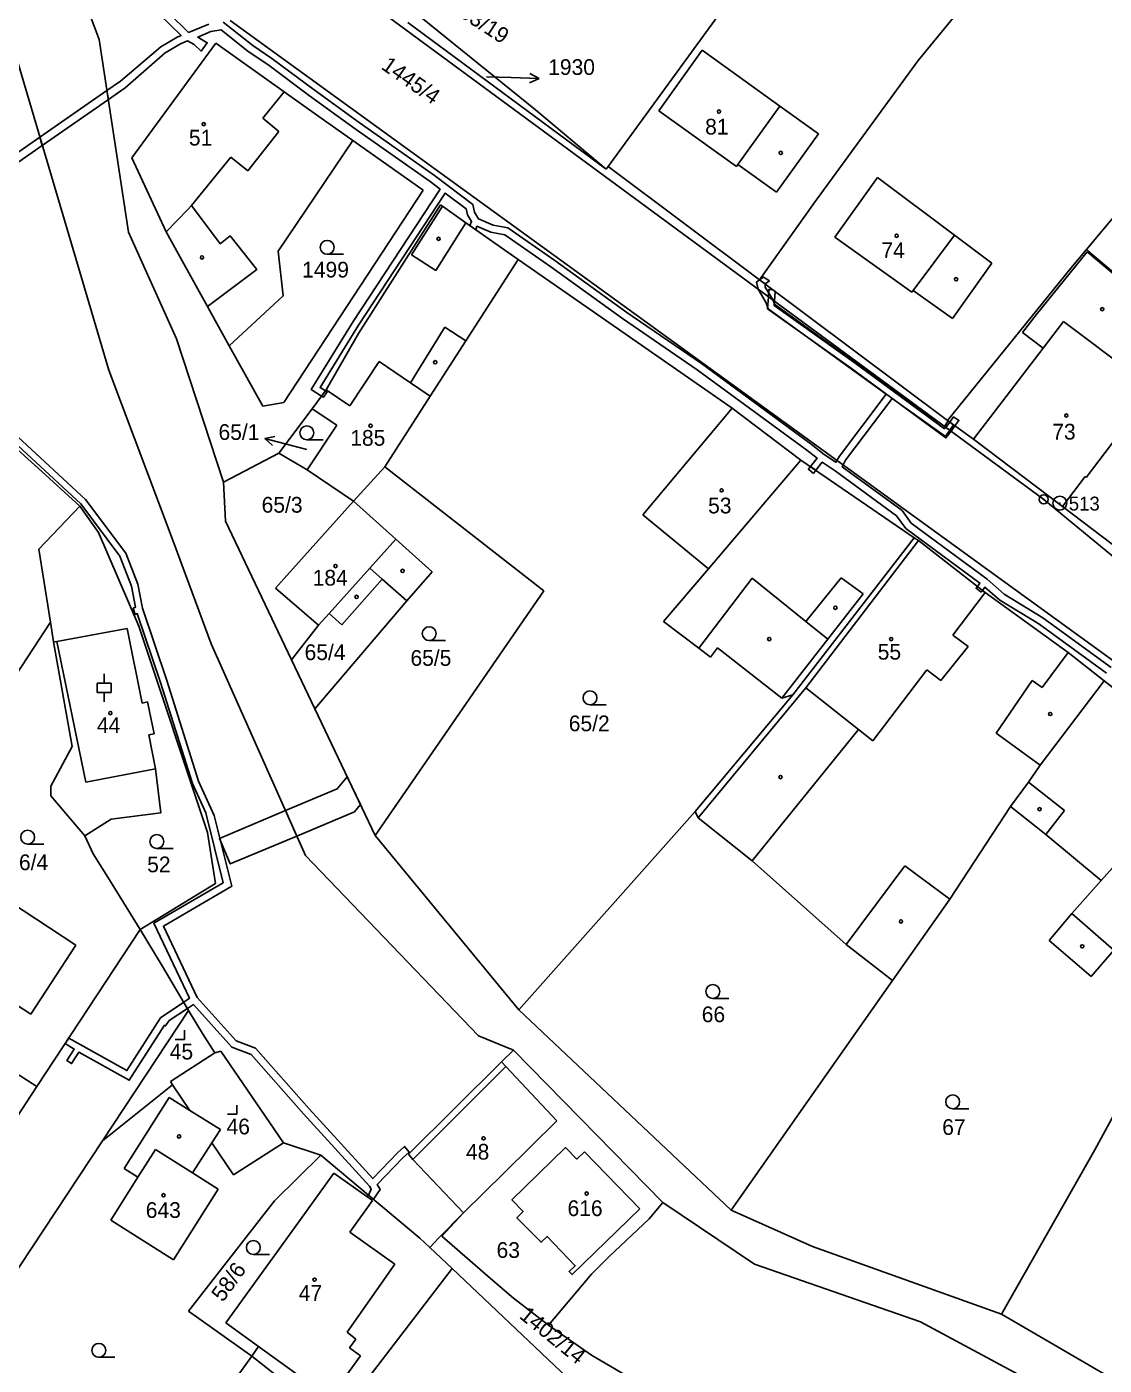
# Model space of a CAD drawing. Extents: x -820725 to -814908, y -1038210 to -1035296.
# Drawn here: x -817487.1 to -817370.6, y -1037267.3 to -1037122.6 of the extents above; entities that cross this region are included whole.
import ezdxf
from ezdxf.enums import TextEntityAlignment as Align

# ---------------------------------------------------------------- set-up
doc = ezdxf.new("R2010")
doc.units = 0
doc.header["$MEASUREMENT"] = 0
doc.linetypes.add('0_051C', pattern=[0])
for name, color, linetype in [('101', 1, 'CONTINUOUS'), ('1016', 1, 'CONTINUOUS'), ('1029', 1, 'CONTINUOUS'), ('105', 1, 'CONTINUOUS'), ('18', 1, 'CONTINUOUS'), ('21800', 1, 'CONTINUOUS'), ('21900', 1, 'CONTINUOUS'), ('23700', 1, 'CONTINUOUS'), ('304', 1, 'CONTINUOUS'), ('318', 1, 'CONTINUOUS'), ('319', 1, 'CONTINUOUS'), ('402', 1, 'CONTINUOUS'), ('404', 1, 'CONTINUOUS')]:
    doc.layers.add(name, color=color, linetype=linetype)

# ---------------------------------------------------------------- blocks, each defined once
blk = doc.blocks.new('4_02$0')
at = {"layer": '404', "color": 255, "linetype": 'Continuous'}
blk.add_circle((-0.01, 0), 0.175, dxfattribs=at)
blk = doc.blocks.new('1029$1')
at = {"layer": '1029', "color": 6, "linetype": 'Continuous'}
for p, q in [((0, 3), (-0.5, 2)), ((0, 0), (0, 3)), ((0, 3), (0.5, 2))]:
    blk.add_line(p, q, dxfattribs=at)
blk = doc.blocks.new('3_04$3')
at = {"layer": '304', "color": 255, "linetype": 'Continuous'}
blk.add_line((0.01, 0), (1.76, 0), dxfattribs=at)
blk.add_circle((0.01, 0.75), 0.75, dxfattribs=at)
blk = doc.blocks.new('3_19$11')
at = {"layer": '319', "color": 255, "linetype": 'Continuous'}
for p, q in [((-1, 0), (0, 0)), ((0, 0), (0, 1))]:
    blk.add_line(p, q, dxfattribs=at)
blk = doc.blocks.new('1_01$12')
at = {"layer": '101', "color": 3, "linetype": 'Continuous'}
for radius in [0.75, 0.03]:
    blk.add_circle((0, 0), radius, dxfattribs=at)
blk = doc.blocks.new('3_18$14')
at = {"layer": '318', "color": 255, "linetype": 'Continuous'}
for p, q in [((0, 2), (0, 3)), ((-0.75, 2), (0.75, 2)), ((-0.75, 1), (-0.75, 2)), ((0.75, 1), (0.75, 2)), ((-0.75, 1), (0.75, 1)), ((0, 0), (0, 1))]:
    blk.add_line(p, q, dxfattribs=at)
blk = doc.blocks.new('1_05$13')
at = {"layer": '105', "color": 3, "linetype": 'Continuous'}
for radius in [0.5, 0.0303]:
    blk.add_circle((0, 0), radius, dxfattribs=at)

msp = doc.modelspace()

# ---------------------------------------------------------------- linework, layer by layer
at = {"layer": '1029', "color": 255, "linetype": 'Continuous'}
for p, q in [((-817437.41, -1037128.03), (-817434.72, -1037128.13)), ((-817456.83, -1037168.33), (-817458.46, -1037167.9))]:
    msp.add_line(p, q, dxfattribs=at)
at = {"layer": '21800', "color": 255, "linetype": 'Continuous'}
for p, q in [((-817418.78, -1037131.71), (-817414.11, -1037125.18)), ((-817414.11, -1037125.18), (-817405.7, -1037131.2)), ((-817461.59, -1037132.51), (-817459.27, -1037129.68)), ((-817418.78, -1037131.71), (-817410.38, -1037137.73)), ((-817410.23, -1037137.52), (-817405.7, -1037131.2)), ((-817405.7, -1037131.2), (-817401.52, -1037134.19)), ((-817459.83, -1037133.95), (-817461.59, -1037132.51)), ((-817463.21, -1037138.19), (-817459.83, -1037133.95)), ((-817401.52, -1037134.19), (-817406.05, -1037140.52)), ((-817469.27, -1037141.96), (-817465.02, -1037136.71)), ((-817465.02, -1037136.71), (-817463.21, -1037138.19)), ((-817410.38, -1037137.73), (-817410.23, -1037137.52)), ((-817410.23, -1037137.52), (-817406.05, -1037140.52)), ((-817399.77, -1037145.37), (-817395.15, -1037138.92)), ((-817395.15, -1037138.92), (-817386.83, -1037145.15)), ((-817442.16, -1037142.02), (-817445.51, -1037147.29)), ((-817442.86, -1037148.97), (-817439.62, -1037143.82)), ((-817399.77, -1037145.37), (-817391.45, -1037151.33)), ((-817391.3, -1037151.12), (-817386.83, -1037145.15)), ((-817386.83, -1037145.15), (-817382.79, -1037148.17)), ((-817445.51, -1037147.29), (-817442.86, -1037148.97)), ((-817378.01, -1037153.77), (-817372.5, -1037146.97)), ((-817372.57, -1037146.7), (-817372.41, -1037146.86)), ((-817372.5, -1037146.97), (-817364.31, -1037153.84)), ((-817372.41, -1037146.86), (-817368.53, -1037150.11)), ((-817387.06, -1037154.16), (-817382.79, -1037148.17)), ((-817391.45, -1037151.33), (-817391.3, -1037151.12)), ((-817391.3, -1037151.12), (-817387.06, -1037154.16)), ((-817379.48, -1037155.68), (-817378.01, -1037153.77)), ((-817377.25, -1037157.36), (-817375.03, -1037154.47)), ((-817375.03, -1037154.47), (-817367.29, -1037160.33)), ((-817444.65, -1037159.53), (-817441.9, -1037155.1)), ((-817441.9, -1037155.1), (-817439.63, -1037156.56)), ((-817377.25, -1037157.36), (-817379.48, -1037155.68)), ((-817384.79, -1037167.18), (-817377.25, -1037157.36)), ((-817452.18, -1037163.58), (-817449.01, -1037158.79)), ((-817445.62, -1037161.1), (-817449.01, -1037158.79)), ((-817445.62, -1037161.1), (-817444.65, -1037159.53)), ((-817452.18, -1037163.58), (-817454.74, -1037161.88)), ((-817443.49, -1037162.56), (-817445.62, -1037161.1)), ((-817367.8, -1037165.04), (-817372.58, -1037171.35)), ((-817413.42, -1037181.21), (-817403.42, -1037169.45)), ((-817372.7, -1037171.25), (-817375.15, -1037174.49)), ((-817372.58, -1037171.35), (-817372.7, -1037171.25)), ((-817447.2, -1037178.02), (-817450.01, -1037181.14)), ((-817402.9, -1037194.06), (-817390.71, -1037178.14)), ((-817450.01, -1037181.14), (-817454.42, -1037186.02)), ((-817448.67, -1037182.32), (-817450.01, -1037181.14)), ((-817414.44, -1037189.8), (-817408.69, -1037182.22)), ((-817402.88, -1037186.9), (-817408.69, -1037182.22)), ((-817399.08, -1037182.19), (-817402.88, -1037186.9)), ((-817396.68, -1037183.92), (-817399.08, -1037182.19)), ((-817386.99, -1037188.37), (-817383.5, -1037183.78)), ((-817400.51, -1037188.81), (-817396.68, -1037183.92)), ((-817400.51, -1037188.81), (-817402.88, -1037186.9)), ((-817483.82, -1037189.07), (-817480.7, -1037204.25)), ((-817405.5, -1037195.18), (-817400.51, -1037188.81)), ((-817388.29, -1037193.28), (-817385.36, -1037189.6)), ((-817385.36, -1037189.6), (-817386.99, -1037188.37)), ((-817377.35, -1037194.02), (-817374.54, -1037190.24)), ((-817395.66, -1037199.78), (-817389.83, -1037192.11)), ((-817389.83, -1037192.11), (-817388.29, -1037193.28)), ((-817382.31, -1037198.97), (-817378.43, -1037193.28)), ((-817378.43, -1037193.28), (-817377.35, -1037194.02)), ((-817414.51, -1037208.11), (-817402.9, -1037194.06)), ((-817402.9, -1037194.06), (-817397.21, -1037198.56)), ((-817408.7, -1037212.76), (-817397.21, -1037198.56)), ((-817397.21, -1037198.56), (-817395.66, -1037199.78)), ((-817377.56, -1037202.42), (-817382.31, -1037198.97)), ((-817480.7, -1037204.25), (-817473.16, -1037202.81)), ((-817378.82, -1037204.27), (-817374.93, -1037207.34)), ((-817374.93, -1037207.34), (-817376.97, -1037209.92)), ((-817370.97, -1037214.9), (-817367.78, -1037211.32)), ((-817392.2, -1037213.29), (-817398.52, -1037221.79)), ((-817387.32, -1037216.9), (-817392.2, -1037213.29)), ((-817369.59, -1037222.4), (-817374.15, -1037218.47)), ((-817445.36, -1037245.04), (-817435.32, -1037234.99)), ((-817475.07, -1037246.93), (-817473.18, -1037243.96)), ((-817473.18, -1037243.96), (-817469.19, -1037246.49)), ((-817449.73, -1037249.46), (-817452.16, -1037252.9)), ((-817450.33, -1037249.03), (-817449.73, -1037249.46)), ((-817452.16, -1037252.9), (-817447.3, -1037256.36)), ((-817447.3, -1037256.36), (-817452.47, -1037263.68)), ((-817452.47, -1037263.68), (-817451.51, -1037264.45)), ((-817451.51, -1037264.45), (-817452.2, -1037265.39)), ((-817454.32, -1037270.78), (-817462.04, -1037265.23)), ((-817451.01, -1037266.26), (-817454.32, -1037270.78)), ((-817452.2, -1037265.39), (-817451.01, -1037266.26))]:
    msp.add_line(p, q, dxfattribs=at)
for points in [[(-817472.02, -1037144.81), (-817469.63, -1037142.34), (-817469.27, -1037141.96)], [(-817469.27, -1037141.96), (-817466.18, -1037146.08), (-817465.11, -1037145.23), (-817462.24, -1037148.86), (-817467.55, -1037152.87)]]:
    msp.add_lwpolyline(points, dxfattribs=at)
at = {"layer": '21900', "color": 3, "linetype": 'Continuous'}
for p, q in [((-817424.26, -1037137.75), (-817399.95, -1037104.38)), ((-817479.26, -1037124.01), (-817485.82, -1037106.28)), ((-817478.21, -1037159.73), (-817492.3, -1037112.24)), ((-817385.59, -1037120.02), (-817390.76, -1037126.28)), ((-817377.19, -1037173.7), (-817448.71, -1037121.07)), ((-817465.09, -1037121.95), (-817365.98, -1037193.84)), ((-817445.89, -1037122.19), (-817424.47, -1037138.04)), ((-817479.26, -1037124.01), (-817476.09, -1037144.82)), ((-817466.65, -1037124.39), (-817475.72, -1037136.81)), ((-817459.27, -1037129.68), (-817466.65, -1037124.39)), ((-817390.76, -1037126.28), (-817401.96, -1037141.62)), ((-817455.51, -1037132.33), (-817459.27, -1037129.68)), ((-817451.83, -1037134.93), (-817455.51, -1037132.33)), ((-817451.83, -1037134.93), (-817459.91, -1037146.87)), ((-817444.24, -1037140.29), (-817451.83, -1037134.93)), ((-817475.72, -1037136.81), (-817472.02, -1037144.81)), ((-817424.47, -1037138.04), (-817424.26, -1037137.75)), ((-817424.26, -1037137.75), (-817407.89, -1037149.99)), ((-817459.31, -1037163.24), (-817444.24, -1037140.29)), ((-817451.24, -1037155.79), (-817442.39, -1037141.86)), ((-817442.16, -1037142.02), (-817442.39, -1037141.86)), ((-817401.96, -1037141.62), (-817407.89, -1037149.99)), ((-817439.62, -1037143.82), (-817442.16, -1037142.02)), ((-817372.57, -1037146.7), (-817369.08, -1037142.52)), ((-817433.98, -1037147.79), (-817439.62, -1037143.82)), ((-817470.92, -1037156.37), (-817476.09, -1037144.82)), ((-817472.02, -1037144.81), (-817470.11, -1037148.25)), ((-817459.91, -1037146.87), (-817459.36, -1037151.72)), ((-817374.25, -1037148.71), (-817372.57, -1037146.7)), ((-817470.11, -1037148.25), (-817467.55, -1037152.87)), ((-817433.98, -1037147.79), (-817439.63, -1037156.56)), ((-817433.98, -1037147.79), (-817410.84, -1037163.84)), ((-817387.59, -1037165.17), (-817374.25, -1037148.71)), ((-817407.89, -1037149.99), (-817387.59, -1037165.17)), ((-817459.36, -1037151.72), (-817465.2, -1037157.1)), ((-817467.55, -1037152.87), (-817467.11, -1037153.65)), ((-817467.11, -1037153.65), (-817465.2, -1037157.1)), ((-817470.92, -1037156.37), (-817465.84, -1037171.83)), ((-817454.74, -1037161.88), (-817451.24, -1037155.79)), ((-817465.2, -1037157.1), (-817461.58, -1037163.63)), ((-817443.49, -1037162.56), (-817439.63, -1037156.56)), ((-817471.26, -1037178.22), (-817478.21, -1037159.73)), ((-817456.25, -1037163.93), (-817454.74, -1037161.88)), ((-817461.58, -1037163.63), (-817459.31, -1037163.24)), ((-817443.49, -1037162.56), (-817448.4, -1037170.19)), ((-817492.57, -1037164.3), (-817485.84, -1037170.33)), ((-817459.83, -1037168.7), (-817456.25, -1037163.93)), ((-817453.58, -1037165.7), (-817456.25, -1037163.93)), ((-817410.84, -1037163.84), (-817420.51, -1037175.38)), ((-817403.42, -1037169.45), (-817410.84, -1037163.84)), ((-817456.78, -1037170.52), (-817453.58, -1037165.7)), ((-817387.59, -1037165.17), (-817384.79, -1037167.18)), ((-817384.79, -1037167.18), (-817375.15, -1037174.49)), ((-817459.83, -1037168.7), (-817465.84, -1037171.83)), ((-817459.83, -1037168.7), (-817456.78, -1037170.52)), ((-817485.84, -1037170.33), (-817481.35, -1037174.44)), ((-817456.78, -1037170.52), (-817451.79, -1037173.88)), ((-817448.4, -1037170.19), (-817451.79, -1037173.88)), ((-817431.22, -1037183.57), (-817448.4, -1037170.19)), ((-817391.17, -1037177.87), (-817403.42, -1037169.45)), ((-817465.84, -1037171.83), (-817465.62, -1037176.05)), ((-817339.11, -1037205.06), (-817377.19, -1037173.7)), ((-817481.35, -1037174.44), (-817485.77, -1037179.07)), ((-817481.35, -1037174.44), (-817479.33, -1037177.29)), ((-817451.79, -1037173.88), (-817460.2, -1037183.31)), ((-817447.2, -1037178.02), (-817451.79, -1037173.88)), ((-817375.15, -1037174.49), (-817368.75, -1037179.33)), ((-817465.62, -1037176.05), (-817458.47, -1037191.05)), ((-817420.51, -1037175.38), (-817413.42, -1037181.21)), ((-817479.33, -1037177.29), (-817474.97, -1037187.42)), ((-817443.29, -1037181.55), (-817447.2, -1037178.02)), ((-817404.3, -1037194.84), (-817391.17, -1037177.87)), ((-817391.17, -1037177.87), (-817390.71, -1037178.14)), ((-817485.77, -1037179.07), (-817484.53, -1037186.97)), ((-817467.14, -1037189.33), (-817471.26, -1037178.22)), ((-817390.71, -1037178.14), (-817383.5, -1037183.78)), ((-817448.67, -1037182.32), (-817453.03, -1037187.27)), ((-817446.02, -1037184.65), (-817448.67, -1037182.32)), ((-817446.02, -1037184.65), (-817443.29, -1037181.55)), ((-817418.26, -1037186.9), (-817413.42, -1037181.21)), ((-817460.2, -1037183.31), (-817455.56, -1037187.28)), ((-817449.42, -1037210.02), (-817431.22, -1037183.57)), ((-817383.5, -1037183.78), (-817374.54, -1037190.24)), ((-817455.95, -1037196.33), (-817446.02, -1037184.65)), ((-817455.56, -1037187.28), (-817454.42, -1037186.02)), ((-817454.42, -1037186.02), (-817453.03, -1037187.27)), ((-817484.53, -1037186.97), (-817488.27, -1037192.7)), ((-817484.53, -1037186.97), (-817484.2, -1037189.08)), ((-817476.23, -1037187.65), (-817483.82, -1037189.07)), ((-817474.6, -1037195.71), (-817476.23, -1037187.65)), ((-817467.57, -1037209.71), (-817474.97, -1037187.42)), ((-817458.47, -1037191.05), (-817455.56, -1037187.28)), ((-817414.44, -1037189.8), (-817418.26, -1037186.9)), ((-817483.82, -1037189.07), (-817484.2, -1037189.08)), ((-817484.2, -1037189.08), (-817482.18, -1037200.41)), ((-817456.95, -1037212.2), (-817467.14, -1037189.33)), ((-817458.47, -1037191.05), (-817455.95, -1037196.33)), ((-817413.19, -1037190.75), (-817414.44, -1037189.8)), ((-817412.43, -1037189.75), (-817413.19, -1037190.75)), ((-817405.5, -1037195.18), (-817412.43, -1037189.75)), ((-817374.54, -1037190.24), (-817370.66, -1037193.32)), ((-817370.66, -1037193.32), (-817377.56, -1037202.42)), ((-817370.66, -1037193.32), (-817350.38, -1037209.08)), ((-817414.85, -1037207.44), (-817404.3, -1037194.84)), ((-817404.3, -1037194.84), (-817405.5, -1037195.18)), ((-817474.02, -1037195.59), (-817474.6, -1037195.71)), ((-817473.32, -1037199.03), (-817474.02, -1037195.59)), ((-817455.95, -1037196.33), (-817449.42, -1037210.02)), ((-817473.9, -1037199.14), (-817473.32, -1037199.03)), ((-817473.16, -1037202.81), (-817473.9, -1037199.14)), ((-817482.18, -1037200.41), (-817484.49, -1037204.69)), ((-817377.56, -1037202.42), (-817378.82, -1037204.27)), ((-817472.59, -1037207.58), (-817473.16, -1037202.81)), ((-817484.49, -1037204.69), (-817484.49, -1037205.74)), ((-817378.82, -1037204.27), (-817380.79, -1037206.9)), ((-817480.81, -1037210.07), (-817484.49, -1037205.74)), ((-817380.79, -1037206.9), (-817387.32, -1037216.9)), ((-817376.97, -1037209.92), (-817380.79, -1037206.9)), ((-817480.81, -1037210.07), (-817477.95, -1037208.25)), ((-817477.95, -1037208.25), (-817472.59, -1037207.58)), ((-817433.92, -1037228.88), (-817414.85, -1037207.44)), ((-817414.85, -1037207.44), (-817414.51, -1037208.11)), ((-817414.51, -1037208.11), (-817408.7, -1037212.76)), ((-817466.68, -1037215.22), (-817467.57, -1037209.71)), ((-817479.92, -1037211.99), (-817480.81, -1037210.07)), ((-817433.92, -1037228.88), (-817449.42, -1037210.02)), ((-817370.97, -1037214.9), (-817376.97, -1037209.92)), ((-817478.16, -1037214.82), (-817479.92, -1037211.99)), ((-817438.25, -1037231.66), (-817456.95, -1037212.2)), ((-817408.7, -1037212.76), (-817398.52, -1037221.79)), ((-817494.3, -1037213.67), (-817481.77, -1037221.88)), ((-817474.83, -1037220.19), (-817478.16, -1037214.82)), ((-817474.83, -1037220.19), (-817466.68, -1037215.22)), ((-817374.15, -1037218.47), (-817370.97, -1037214.9)), ((-817387.32, -1037216.9), (-817393.52, -1037225.71)), ((-817376.58, -1037221.38), (-817374.15, -1037218.47)), ((-817485.99, -1037237.15), (-817474.83, -1037220.19)), ((-817472.44, -1037224.11), (-817474.83, -1037220.19)), ((-817372.05, -1037225.26), (-817376.58, -1037221.38)), ((-817481.77, -1037221.88), (-817486.66, -1037229.34)), ((-817398.52, -1037221.79), (-817393.52, -1037225.71)), ((-817369.59, -1037222.4), (-817372.05, -1037225.26)), ((-817508.05, -1037223.05), (-817485.99, -1037237.15)), ((-817469.59, -1037228.92), (-817472.44, -1037224.11)), ((-817393.52, -1037225.71), (-817410.96, -1037250.51)), ((-817486.66, -1037229.34), (-817489.14, -1037227.7)), ((-817469.59, -1037228.92), (-817478.9, -1037243.01)), ((-817468.11, -1037231.42), (-817469.59, -1037228.92)), ((-817410.96, -1037250.51), (-817433.92, -1037228.88)), ((-817466.75, -1037233.52), (-817468.11, -1037231.42)), ((-817434.48, -1037233.21), (-817438.25, -1037231.66)), ((-817466.75, -1037233.52), (-817471.57, -1037236.61)), ((-817466.13, -1037233.32), (-817466.75, -1037233.52)), ((-817459.34, -1037243.22), (-817466.13, -1037233.32)), ((-817435.78, -1037234.5), (-817434.48, -1037233.21)), ((-817418.34, -1037249.69), (-817434.48, -1037233.21)), ((-817371.67, -1037244), (-817366.39, -1037234.26)), ((-817445.83, -1037244.45), (-817435.78, -1037234.5)), ((-817435.32, -1037234.99), (-817435.78, -1037234.5)), ((-817429.8, -1037240.85), (-817435.32, -1037234.99)), ((-817502.47, -1037262.21), (-817485.99, -1037237.15)), ((-817478.9, -1037243.01), (-817471.34, -1037236.95)), ((-817471.57, -1037236.61), (-817471.34, -1037236.95)), ((-817471.34, -1037236.95), (-817469.45, -1037239.73)), ((-817476.55, -1037246), (-817471.69, -1037238.33)), ((-817471.69, -1037238.33), (-817469.45, -1037239.73)), ((-817469.45, -1037239.73), (-817466.14, -1037241.8)), ((-817429.8, -1037240.85), (-817435.47, -1037246.45)), ((-817478.9, -1037243.01), (-817497.69, -1037271.45)), ((-817466.14, -1037241.8), (-817467.07, -1037243.23)), ((-817467.07, -1037243.23), (-817469.19, -1037246.49)), ((-817467.07, -1037243.23), (-817464.73, -1037246.68)), ((-817464.73, -1037246.68), (-817459.34, -1037243.22)), ((-817460.3, -1037249.51), (-817455.32, -1037244.57)), ((-817455.32, -1037244.57), (-817459.34, -1037243.22)), ((-817455.32, -1037244.57), (-817450.16, -1037248.89)), ((-817445.36, -1037245.04), (-817445.83, -1037244.45)), ((-817426.81, -1037244.21), (-817420.84, -1037250.35)), ((-817381.73, -1037261.75), (-817371.67, -1037244)), ((-817475.07, -1037246.93), (-817476.55, -1037246)), ((-817439.89, -1037250.81), (-817445.36, -1037245.04)), ((-817478.01, -1037251.58), (-817475.07, -1037246.93)), ((-817469.19, -1037246.49), (-817466.41, -1037248.25)), ((-817458.16, -1037252.42), (-817453.91, -1037246.5)), ((-817453.91, -1037246.5), (-817450.33, -1037249.03)), ((-817435.47, -1037246.45), (-817439.89, -1037250.81)), ((-817466.41, -1037248.25), (-817471.22, -1037255.87)), ((-817450.33, -1037249.03), (-817450.16, -1037248.89)), ((-817450.16, -1037248.89), (-817444.62, -1037253.53)), ((-817469.62, -1037261.43), (-817460.3, -1037249.51)), ((-817418.34, -1037249.69), (-817419.82, -1037251.45)), ((-817408.44, -1037256.33), (-817418.34, -1037249.69)), ((-817471.22, -1037255.87), (-817478.01, -1037251.58)), ((-817439.89, -1037250.81), (-817442.56, -1037253.5)), ((-817442.23, -1037253.33), (-817439.89, -1037250.81)), ((-817419.82, -1037251.45), (-817424.19, -1037255.56)), ((-817410.96, -1037250.51), (-817402.17, -1037254.44)), ((-817465.56, -1037262.7), (-817458.16, -1037252.42)), ((-817444.62, -1037253.53), (-817443.54, -1037254.56)), ((-817442.56, -1037253.5), (-817443.54, -1037254.56)), ((-817443.54, -1037254.56), (-817441.13, -1037256.83)), ((-817436.98, -1037257.91), (-817442.23, -1037253.33)), ((-817402.17, -1037254.44), (-817381.73, -1037261.75)), ((-817424.19, -1037255.56), (-817426.05, -1037257.41)), ((-817453.76, -1037273.32), (-817441.13, -1037256.83)), ((-817441.13, -1037256.83), (-817424.86, -1037272.19)), ((-817426.05, -1037257.41), (-817430.69, -1037262.95)), ((-817390.5, -1037262.58), (-817408.44, -1037256.33)), ((-817434.5, -1037260.02), (-817436.98, -1037257.91)), ((-817430.69, -1037262.95), (-817434.5, -1037260.02)), ((-817462.76, -1037266.3), (-817469.62, -1037261.43)), ((-817381.73, -1037261.75), (-817368.21, -1037269.65)), ((-817462.04, -1037265.23), (-817465.56, -1037262.7)), ((-817426.07, -1037266.18), (-817430.69, -1037262.95)), ((-817375.34, -1037270.72), (-817390.5, -1037262.58)), ((-817462.76, -1037266.3), (-817462.04, -1037265.23)), ((-817421.86, -1037268.64), (-817426.07, -1037266.18)), ((-817486.29, -1037298.82), (-817462.76, -1037266.3)), ((-817462.76, -1037266.3), (-817453.76, -1037273.32))]:
    msp.add_line(p, q, dxfattribs=at)
for points in [[(-817424.47, -1037138.04), (-817432.11, -1037131.62), (-817446.2, -1037120.22)], [(-817420.84, -1037250.35), (-817428.16, -1037257.47), (-817428.48, -1037257.14), (-817427.82, -1037256.52), (-817430.86, -1037253.35), (-817431.51, -1037253.98), (-817434.12, -1037251.33), (-817433.45, -1037250.67), (-817434.66, -1037249.41), (-817428.85, -1037243.75), (-817427.63, -1037245), (-817426.81, -1037244.21)]]:
    msp.add_lwpolyline(points, dxfattribs=at)
at = {"layer": '23700', "color": 255, "linetype": '0_051C'}
for points in [[(-817472.74, -1037121.3), (-817470.41, -1037123.58), (-817470.84, -1037123.75), (-817472.59, -1037124.8), (-817476.97, -1037128.5), (-817478.42, -1037129.51), (-817478.27, -1037130.5), (-817476.45, -1037129.24), (-817472.13, -1037125.46), (-817470.48, -1037124.47), (-817469.72, -1037124.16), (-817469, -1037124.56), (-817468.23, -1037125.26), (-817467.58, -1037124.36), (-817468.6, -1037123.76), (-817467.2, -1037123.15), (-817466.09, -1037122.96), (-817463.15, -1037125.29), (-817461.05, -1037126.72), (-817456.52, -1037130.1), (-817451.61, -1037133.65), (-817443.49, -1037139.34), (-817442.42, -1037140.19), (-817451.82, -1037154.49), (-817456.34, -1037161.84), (-817455.23, -1037162.54), (-817454.81, -1037161.98), (-817455.38, -1037161.62), (-817451.22, -1037154.87), (-817441.86, -1037140.61), (-817439.6, -1037142.3), (-817439.47, -1037142.96), (-817439.02, -1037143.69), (-817439.21, -1037144.11), (-817438.57, -1037144.56), (-817438.44, -1037144.19), (-817436.92, -1037144.82), (-817435.42, -1037145.12), (-817430.46, -1037148.56), (-817422.69, -1037154.16), (-817414.64, -1037159.69), (-817402.79, -1037168.37), (-817401.67, -1037169.26), (-817402.38, -1037170.16), (-817401.8, -1037170.56), (-817401.8, -1037170.56), (-817401.11, -1037169.67), (-817399.73, -1037170.61), (-817393.08, -1037175.49), (-817392.09, -1037176.85), (-817384.08, -1037182.75), (-817384.35, -1037183.11), (-817383.8, -1037183.54), (-817383.54, -1037183.19), (-817381.94, -1037184.58), (-817377.72, -1037187.15), (-817370.4, -1037192.48)], [(-817467.42, -1037122.37), (-817469.61, -1037123.25), (-817471.73, -1037121.17)], [(-817369.9, -1037191.86), (-817377.28, -1037186.49), (-817381.46, -1037183.94), (-817383.31, -1037182.33), (-817391.51, -1037176.27), (-817392.5, -1037174.91), (-817398.98, -1037170.17), (-817398.87, -1037169.98), (-817399.53, -1037169.51), (-817399.64, -1037169.7), (-817400.91, -1037168.84), (-817402.31, -1037167.73), (-817414.18, -1037159.03), (-817422.23, -1037153.5), (-817430, -1037147.9), (-817435.1, -1037144.36), (-817436.68, -1037144.06), (-817438.27, -1037143.39), (-817438.71, -1037142.66), (-817438.88, -1037141.84), (-817443.01, -1037138.7), (-817451.15, -1037132.99), (-817456.04, -1037129.46), (-817460.59, -1037126.06), (-817462.67, -1037124.65), (-817465.87, -1037122.12)], [(-817489.4, -1037138.23), (-817485.41, -1037135.46), (-817485.68, -1037134.55), (-817490.26, -1037137.73)], [(-817488.52, -1037167.46), (-817481.24, -1037174.2), (-817477.01, -1037179.84), (-817475.77, -1037183.08), (-817475.33, -1037185.35), (-817475.58, -1037185.46), (-817475.36, -1037186.13), (-817475.14, -1037186.04), (-817472.62, -1037193.51), (-817469.17, -1037204.39), (-817467.75, -1037207.56), (-817465.86, -1037215.13), (-817473.35, -1037219.51), (-817469.51, -1037227.62), (-817469.51, -1037227.62), (-817470.12, -1037228.03), (-817472.63, -1037229.73), (-817476.27, -1037235.42), (-817481.33, -1037232.62), (-817482.55, -1037231.92), (-817482.93, -1037232.51), (-817481.96, -1037233.11), (-817482.74, -1037234.35), (-817482.24, -1037234.67), (-817481.47, -1037233.45), (-817476.01, -1037236.48), (-817472.19, -1037230.53), (-817472.09, -1037230.6), (-817471.7, -1037230.02), (-817469.71, -1037228.72), (-817469.06, -1037228.29), (-817464.92, -1037232.88), (-817462.85, -1037233.69), (-817457.17, -1037240.11), (-817450.03, -1037247.91), (-817449.85, -1037248.25), (-817450.16, -1037248.89), (-817449.62, -1037249.34), (-817448.91, -1037248.29), (-817449.21, -1037247.75), (-817446.43, -1037244.87), (-817445.76, -1037244.24), (-817446.27, -1037243.63), (-817446.99, -1037244.29), (-817449.69, -1037247.1), (-817456.57, -1037239.57), (-817462.37, -1037233.01), (-817464.46, -1037232.2), (-817468.66, -1037227.54), (-817472.31, -1037219.83), (-817464.94, -1037215.51), (-817466.85, -1037207.86), (-817468.51, -1037204.15), (-817471.96, -1037193.29), (-817474.59, -1037185.47), (-817475.09, -1037182.88), (-817476.39, -1037179.5), (-817480.72, -1037173.72), (-817488.04, -1037166.94)]]:
    msp.add_lwpolyline(points, dxfattribs=at)
for points in [[(-817478.27, -1037130.5), (-817478.42, -1037129.51), (-817485.68, -1037134.55), (-817485.41, -1037135.46), (-817478.27, -1037130.5)], [(-817408.06, -1037150.98), (-817406.42, -1037152.19), (-817407.29, -1037150.76), (-817407.3, -1037150.43), (-817407.89, -1037149.99), (-817408.21, -1037150.23), (-817408.06, -1037150.98)], [(-817406.83, -1037150.1), (-817407.47, -1037149.7), (-817407.89, -1037149.99), (-817407.3, -1037150.43), (-817406.83, -1037150.1)], [(-817406.28, -1037152.61), (-817406.42, -1037152.19), (-817408.06, -1037150.98), (-817407.17, -1037152.48), (-817406.96, -1037153.11), (-817394.2, -1037162.34), (-817399.27, -1037169.04), (-817399.53, -1037169.51), (-817398.87, -1037169.98), (-817398.59, -1037169.48), (-817393.55, -1037162.81), (-817387.8, -1037166.92), (-817387.34, -1037166.23), (-817387.9, -1037165.82), (-817393.4, -1037161.94), (-817406.28, -1037152.61)], [(-817387.89, -1037166.08), (-817397.55, -1037158.99), (-817406.3, -1037152.76), (-817406.27, -1037152.3), (-817406.94, -1037151.81), (-817407.02, -1037153.1), (-817397.97, -1037159.55), (-817387.75, -1037167.06), (-817387.2, -1037166.33), (-817387.77, -1037165.92), (-817387.89, -1037166.08)], [(-817406.94, -1037151.81), (-817406.27, -1037152.3), (-817406.2, -1037151.25), (-817406.48, -1037151.04), (-817406.89, -1037151.02), (-817406.94, -1037151.81)], [(-817454.62, -1037162.1), (-817454.81, -1037161.98), (-817455.23, -1037162.54), (-817455.03, -1037162.66), (-817454.62, -1037162.1)], [(-817387.34, -1037165.35), (-817386.78, -1037165.75), (-817386.35, -1037165.18), (-817386.93, -1037164.79), (-817387.34, -1037165.35)], [(-817387.9, -1037165.82), (-817387.34, -1037166.23), (-817386.94, -1037165.64), (-817387.51, -1037165.23), (-817387.9, -1037165.82)], [(-817387.77, -1037165.92), (-817387.2, -1037166.33), (-817386.78, -1037165.75), (-817387.34, -1037165.35), (-817387.77, -1037165.92)], [(-817402.07, -1037170.91), (-817401.8, -1037170.56), (-817402.38, -1037170.16), (-817402.61, -1037170.45), (-817402.07, -1037170.91)], [(-817383.94, -1037183.73), (-817383.8, -1037183.54), (-817384.35, -1037183.11), (-817384.49, -1037183.3), (-817383.94, -1037183.73)], [(-817451.67, -1037207.46), (-817451.02, -1037206.66), (-817452.45, -1037203.67), (-817453.53, -1037204.99), (-817459.12, -1037207.34), (-817457.89, -1037210.08), (-817451.67, -1037207.46)], [(-817457.89, -1037210.08), (-817459.12, -1037207.34), (-817466.25, -1037210.34), (-817465.09, -1037213.1), (-817457.89, -1037210.08)]]:
    msp.add_lwpolyline(points, close=True, dxfattribs=at)

# ---------------------------------------------------------------- block references
at = {"layer": '101', "color": 0, "linetype": 'ByBlock'}
msp.add_blockref('1_01$12', (-817375.45, -1037174.12), dxfattribs=at)
at = {"layer": '1029', "color": 0, "linetype": 'ByBlock'}
for p, rotation in [((-817434.72, -1037128.13), 267.9999999999999), ((-817458.46, -1037167.9), 75.00000000000001)]:
    msp.add_blockref('1029$1', p, dxfattribs=dict(at, rotation=rotation))
at = {"layer": '105', "color": 0, "linetype": 'ByBlock'}
msp.add_blockref('1_05$13', (-817377.19, -1037173.7), dxfattribs=at)
at = {"layer": '304', "color": 0, "linetype": 'ByBlock'}
for p in [(-817454.63, -1037147.22), (-817456.83, -1037167.26), (-817443.6, -1037188.96), (-817426.23, -1037195.9), (-817487, -1037210.95), (-817473.04, -1037211.43), (-817412.96, -1037227.63), (-817387.03, -1037239.55), (-817462.61, -1037255.3), (-817479.31, -1037266.41)]:
    msp.add_blockref('3_04$3', p, dxfattribs=at)
at = {"layer": '318', "color": 0, "linetype": 'ByBlock'}
msp.add_blockref('3_18$14', (-817478.72, -1037195.57), dxfattribs=at)
at = {"layer": '319', "color": 0, "linetype": 'ByBlock'}
for p in [(-817470.03, -1037232.06), (-817464.38, -1037240.15)]:
    msp.add_blockref('3_19$11', p, dxfattribs=at)
at = {"layer": '402', "color": 0, "linetype": 'ByBlock'}
for p in [(-817405.59, -1037136.27), (-817442.57, -1037145.55), (-817468.14, -1037147.56), (-817386.64, -1037149.92), (-817370.85, -1037153.15), (-817442.93, -1037158.88), (-817446.46, -1037181.43), (-817451.43, -1037184.24), (-817399.68, -1037185.42), (-817406.84, -1037188.8), (-817376.47, -1037196.9), (-817405.62, -1037203.71), (-817377.62, -1037207.18), (-817392.6, -1037219.31), (-817373.01, -1037222), (-817470.61, -1037242.54)]:
    msp.add_blockref('4_02$0', p, dxfattribs=at)
at = {"layer": '404', "color": 0, "linetype": 'ByBlock'}
for p in [(-817412.27, -1037131.8), (-817467.95, -1037133.16), (-817393.07, -1037145.22), (-817374.73, -1037164.64), (-817449.92, -1037165.75), (-817411.98, -1037172.73), (-817453.71, -1037180.91), (-817393.66, -1037188.8), (-817478.04, -1037196.8), (-817437.71, -1037242.75), (-817472.3, -1037248.9), (-817426.57, -1037248.72), (-817455.97, -1037258.02)]:
    msp.add_blockref('4_02$0', p, dxfattribs=at)

# ---------------------------------------------------------------- texts
at = {"layer": '1016', "color": 174, "linetype": 'Continuous'}
msp.add_text('513', height=1.5, dxfattribs=at).set_placement((-817371.13, -1037174.16), align=Align.MIDDLE_RIGHT)
at = {"layer": '18', "color": 255, "linetype": 'Continuous'}
for s, rotation, p in [('1403/19', 327, (-817439.42, -1037122.74)), ('1445/4', 325, (-817446.33, -1037129.53)), ('58/6', 54, (-817464.18, -1037259.04)), ('1402/14', 321, (-817431.08, -1037265.08))]:
    msp.add_text(s, height=1.7, rotation=rotation, dxfattribs=at).set_placement(p, align=Align.BOTTOM_CENTER)
for s, p in [('1930', (-817428.21, -1037128.35)), ('81', (-817412.51, -1037134.79)), ('51', (-817468.3, -1037135.98)), ('74', (-817393.46, -1037148.14)), ('1499', (-817454.8, -1037150.24)), ('185', (-817450.23, -1037168.42)), ('73', (-817375, -1037167.75)), ('65/3', (-817459.49, -1037175.65)), ('53', (-817412.19, -1037175.73)), ('184', (-817454.29, -1037183.53)), ('65/4', (-817454.85, -1037191.58)), ('55', (-817393.86, -1037191.53)), ('65/5', (-817443.41, -1037192.2)), ('44', (-817478.24, -1037199.46)), ('65/2', (-817426.3, -1037199.27)), ('56/4', (-817486.98, -1037214.28)), ('52', (-817472.81, -1037214.51)), ('66', (-817412.88, -1037230.71)), ('45', (-817470.37, -1037234.74)), ('46', (-817464.23, -1037242.83)), ('67', (-817386.89, -1037242.89)), ('48', (-817438.36, -1037245.56)), ('643', (-817472.33, -1037251.86)), ('616', (-817426.75, -1037251.66)), ('63', (-817435.05, -1037256.18)), ('47', (-817456.43, -1037260.82))]:
    msp.add_text(s, height=1.7, dxfattribs=at).set_placement(p, align=Align.BOTTOM_CENTER)
msp.add_text('65/1', height=1.7, dxfattribs=at).set_placement((-817461.94, -1037167.79), align=Align.BOTTOM_RIGHT)

doc.saveas('drawing.dxf')
